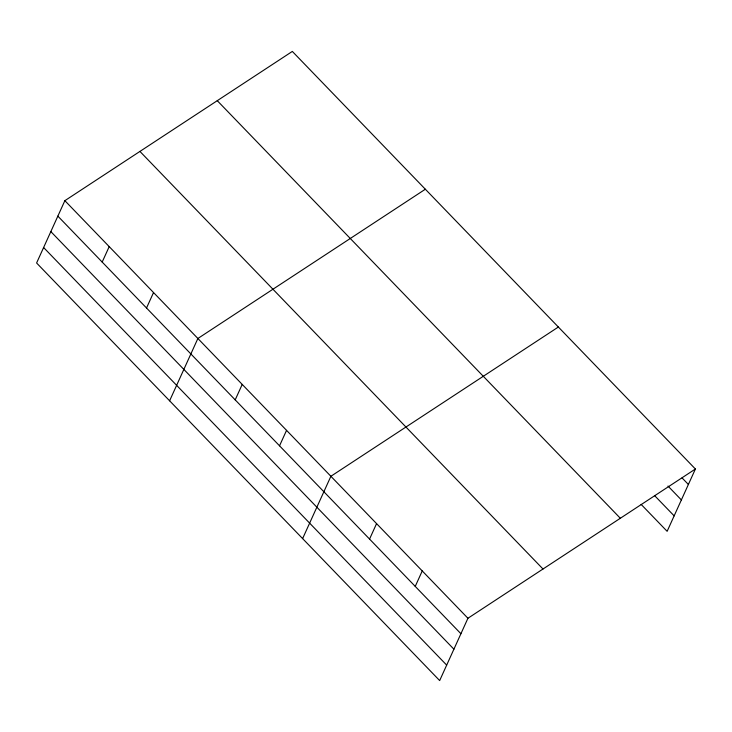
<?xml version="1.0" encoding="UTF-8"?>
<svg xmlns="http://www.w3.org/2000/svg" width="732" height="732" viewBox="0 0 732 732"><rect width="100%" height="100%" fill="white"/><g stroke="black" fill="none" stroke-linecap="round" stroke-linejoin="round"><path stroke-width="1.1" d="M64.864 200.678L36.6 262.989L439.667 680.577L467.931 618.266L695.4 469.011L292.333 51.423L64.864 200.678L467.931 618.266M102.187 262.065L109.205 246.611M146.528 307.998L153.537 292.544M169.614 400.788L197.878 338.486L425.347 189.231M235.201 399.873L242.21 384.419M279.542 445.806L286.551 430.352M302.618 538.596L330.882 476.285L558.36 327.03M369.559 539.072L376.568 523.618M415.236 586.396L422.245 570.942M695.4 469.011L667.136 531.322L641.141 504.394M682.087 477.941L688.391 484.474M667.987 486.057L681.373 499.929M654.463 495.463L674.154 515.859M217.267 100.677L620.333 518.265M139.931 151.423L542.998 569.011M57.855 216.132L460.913 633.72M50.837 231.596L453.904 649.183M43.618 247.526L446.676 665.114"/></g></svg>
